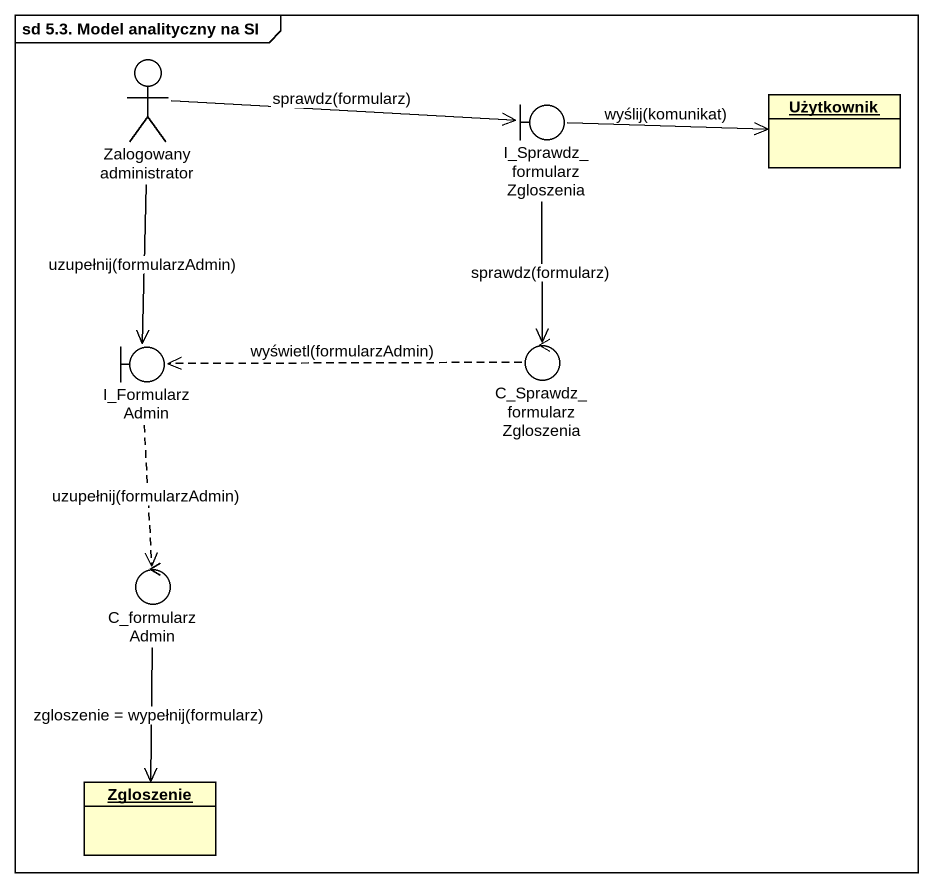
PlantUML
@startuml
mainframe sd 5.3. Model analityczny na SI
allowmixing
hide circle
hide empty members
actor "Zalogowany administrator" as Zalogowany_administrator
object Użytkownik
boundary "I_Sprawdz_formularzZgloszenia" as I_Sprawdz
boundary I_FormularzAdmin
control "C_Sprawdz_formularzZgloszenia" as C_Sprawdz
control C_formularzAdmin
object Zgloszenie
Zalogowany_administrator -right-> I_Sprawdz : sprawdz(formularz)
Zalogowany_administrator --> I_FormularzAdmin : uzupełnij(formularzAdmin)
I_Sprawdz -right-> Użytkownik : wyślij(komunikat)
I_Sprawdz --> C_Sprawdz : sprawdz(formularz)
I_FormularzAdmin ..> C_formularzAdmin : uzupełnij(formularzAdmin)
C_Sprawdz .left.> I_FormularzAdmin : wyświetl(formularzAdmin)
C_formularzAdmin --> Zgloszenie : zgloszenie = wypełnij(formularz)
@enduml
